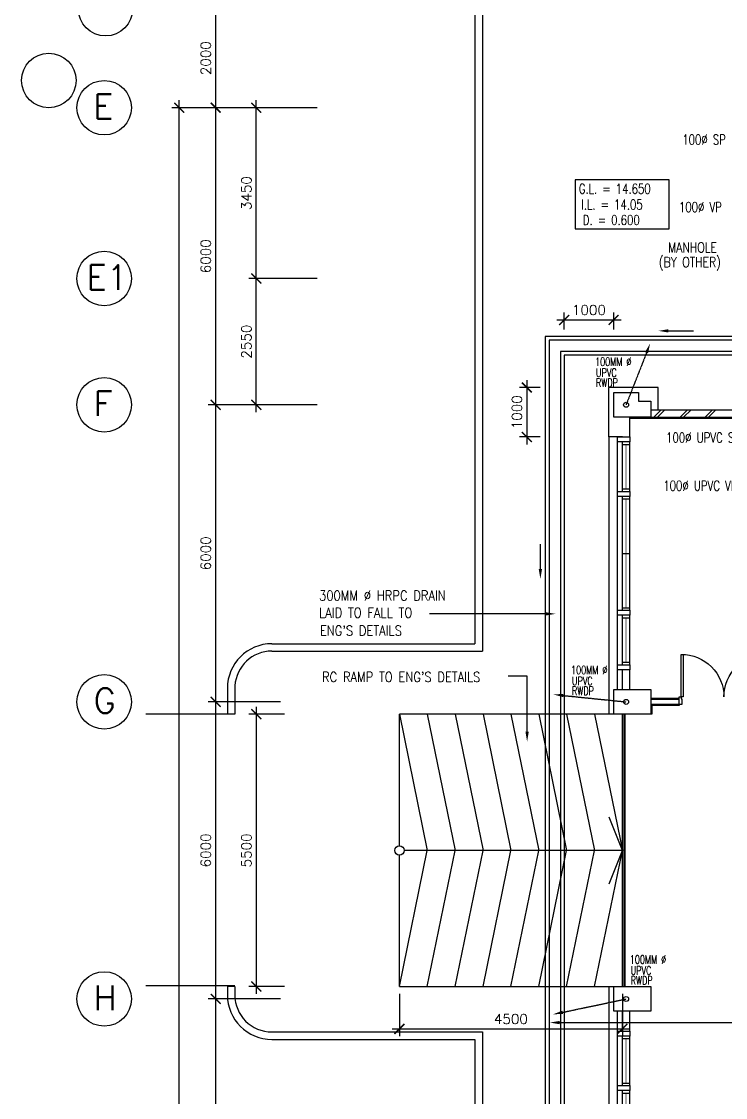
# Model space of a CAD drawing. Header units: feet. Extents: x 1407108 to 2957709, y -1501070 to -681589.
# Drawn here: x 1407512 to 1421724, y -804414 to -782683 of the extents above; entities that cross this region are included whole.
import ezdxf

# ---------------------------------------------------------------- set-up
doc = ezdxf.new("R2010")
doc.units = ezdxf.units.FT
doc.header["$LTSCALE"] = 13
doc.header["$MEASUREMENT"] = 0
doc.linetypes.add('HIDDEN', pattern=[0.375, 0.25, -0.125])
doc.layers.get('0').update_dxf_attribs({"linetype": 'CONTINUOUS'})
for name, color, linetype in [('-SP', 240, 'CONTINUOUS'), ('1-ROAD', 1, 'CONTINUOUS'), ('clad', 251, 'CONTINUOUS'), ('COL', 3, 'CONTINUOUS'), ('DIM', 7, 'CONTINUOUS'), ('DR', 7, 'CONTINUOUS'), ('DRAIN', 1, 'CONTINUOUS'), ('FURN', 1, 'CONTINUOUS'), ('GRID-T', 7, 'CONTINUOUS'), ('H', 1, 'CONTINUOUS'), ('LINE', 7, 'CONTINUOUS'), ('MH', 42, 'CONTINUOUS'), ('partition', 7, 'CONTINUOUS'), ('RWDP', 145, 'CONTINUOUS'), ('SP', 220, 'CONTINUOUS'), ('SPEC', 7, 'CONTINUOUS'), ('stair', 7, 'CONTINUOUS'), ('VP', 100, 'CONTINUOUS'), ('WALL', 2, 'CONTINUOUS'), ('WIN', 5, 'CONTINUOUS')]:
    doc.layers.add(name, color=color, linetype=linetype)
doc.styles.add('ROMANS', font='romans')
doc.styles.get("Standard").update_dxf_attribs({"font": 'ROMANS.SHX'})
doc.dimstyles.new('STANDARD$0', dxfattribs={"dimscale": 0, "dimtxt": 8, "dimasz": 6, "dimexe": 1, "dimexo": 1, "dimgap": 3, "dimtad": 1, "dimdec": 0, "dimlfac": -1, "dimrnd": 1, "dimzin": 0, "dimdsep": 46, "dimtxsty": 'Standard', "dimcen": 0, "dimclrd": 5, "dimclre": 250, "dimadec": 0, "dimazin": 0, "dimtfac": 1, "dimtdec": 4, "dimtofl": 0, "dimtmove": 0, "dimatfit": 3, "dimfxl": 1, "dimtolj": 1, "dimtzin": 0, "dimarcsym": 0})

# ---------------------------------------------------------------- blocks, each defined once
blk = doc.blocks.new('_ARCHTICK')
at = {"color": 0, "linetype": 'ByBlock', "const_width": 0.15}
blk.add_lwpolyline([(-0.5, -0.5), (0.5, 0.5)], dxfattribs=at)
blk = doc.blocks.new('*D138')
at = {"layer": 'DIM', "color": 7, "lineweight": -2, "transparency": 16777216}
for p, q in [((1412445, -784424), (1410545, -784424)), ((1410695, -838574), (1410695, -784274)), ((1412445, -838424), (1410545, -838424))]:
    blk.add_line(p, q, dxfattribs=at)
at = {"layer": 'DIM', "color": 7, "lineweight": -2, "transparency": 16777216, "xscale": 200, "yscale": 200, "zscale": 200}
for p, rotation in [((1410695, -784424), 90), ((1410695, -838424), 270)]:
    blk.add_blockref('_ARCHTICK', p, dxfattribs=dict(at, rotation=rotation))
at = {"layer": 'DIM', "color": 7, "transparency": 16777216, "insert": (1410495, -811424), "char_height": 200, "attachment_point": 5, "rotation": 90, "style": 'ROMANS'}
blk.add_mtext('\\A1;54000', dxfattribs=at)
blk = doc.blocks.new('*D144')
at = {"layer": 'DIM', "color": 7, "lineweight": -2, "transparency": 16777216}
for p, q in [((1411432, -808574), (1411432, -802274)), ((1412739, -802424), (1411282, -802424)), ((1412739, -808424), (1411282, -808424))]:
    blk.add_line(p, q, dxfattribs=at)
at = {"layer": 'DIM', "color": 7, "lineweight": -2, "transparency": 16777216, "xscale": 200, "yscale": 200, "zscale": 200}
for p, rotation in [((1411432, -802424), 90), ((1411432, -808424), 270)]:
    blk.add_blockref('_ARCHTICK', p, dxfattribs=dict(at, rotation=rotation))
at = {"layer": 'DIM', "color": 7, "transparency": 16777216, "insert": (1411232, -805424), "char_height": 200, "attachment_point": 5, "rotation": 90, "style": 'ROMANS'}
blk.add_mtext('\\A1;6000', dxfattribs=at)
blk = doc.blocks.new('*D145')
at = {"layer": 'DIM', "color": 7, "lineweight": -2, "transparency": 16777216}
for p, q in [((1412739, -796424), (1411282, -796424)), ((1411432, -802574), (1411432, -796274)), ((1412739, -802424), (1411282, -802424))]:
    blk.add_line(p, q, dxfattribs=at)
at = {"layer": 'DIM', "color": 7, "lineweight": -2, "transparency": 16777216, "xscale": 200, "yscale": 200, "zscale": 200}
for p, rotation in [((1411432, -796424), 90), ((1411432, -802424), 270)]:
    blk.add_blockref('_ARCHTICK', p, dxfattribs=dict(at, rotation=rotation))
at = {"layer": 'DIM', "color": 7, "transparency": 16777216, "insert": (1411232, -799424), "char_height": 200, "attachment_point": 5, "rotation": 90, "style": 'ROMANS'}
blk.add_mtext('\\A1;6000', dxfattribs=at)
blk = doc.blocks.new('*D146')
at = {"layer": 'DIM', "color": 7, "lineweight": -2, "transparency": 16777216}
for p, q in [((1411432, -796574), (1411432, -790274)), ((1412739, -790424), (1411282, -790424)), ((1412739, -796424), (1411282, -796424))]:
    blk.add_line(p, q, dxfattribs=at)
at = {"layer": 'DIM', "color": 7, "lineweight": -2, "transparency": 16777216, "xscale": 200, "yscale": 200, "zscale": 200}
for p, rotation in [((1411432, -790424), 90), ((1411432, -796424), 270)]:
    blk.add_blockref('_ARCHTICK', p, dxfattribs=dict(at, rotation=rotation))
at = {"layer": 'DIM', "color": 7, "transparency": 16777216, "insert": (1411232, -793424), "char_height": 200, "attachment_point": 5, "rotation": 90, "style": 'ROMANS'}
blk.add_mtext('\\A1;6000', dxfattribs=at)
blk = doc.blocks.new('*D147')
at = {"layer": 'DIM', "color": 7, "lineweight": -2, "transparency": 16777216}
for p, q in [((1412739, -784424), (1411282, -784424)), ((1411432, -790574), (1411432, -784274)), ((1412739, -790424), (1411282, -790424))]:
    blk.add_line(p, q, dxfattribs=at)
at = {"layer": 'DIM', "color": 7, "lineweight": -2, "transparency": 16777216, "xscale": 200, "yscale": 200, "zscale": 200}
for p, rotation in [((1411432, -784424), 90), ((1411432, -790424), 270)]:
    blk.add_blockref('_ARCHTICK', p, dxfattribs=dict(at, rotation=rotation))
at = {"layer": 'DIM', "color": 7, "transparency": 16777216, "insert": (1411232, -787424), "char_height": 200, "attachment_point": 5, "rotation": 90, "style": 'ROMANS'}
blk.add_mtext('\\A1;6000', dxfattribs=at)
blk = doc.blocks.new('*D149')
at = {"layer": 'DIM', "color": 7, "lineweight": -2, "transparency": 16777216}
for p, q in [((1412252, -790574), (1412252, -787724)), ((1413479, -787874), (1412102, -787874)), ((1413479, -790424), (1412102, -790424))]:
    blk.add_line(p, q, dxfattribs=at)
at = {"layer": 'DIM', "color": 7, "lineweight": -2, "transparency": 16777216, "xscale": 200, "yscale": 200, "zscale": 200}
for p, rotation in [((1412252, -787874), 90), ((1412252, -790424), 270)]:
    blk.add_blockref('_ARCHTICK', p, dxfattribs=dict(at, rotation=rotation))
at = {"layer": 'DIM', "color": 7, "transparency": 16777216, "insert": (1412052, -789149), "char_height": 200, "attachment_point": 5, "rotation": 90, "style": 'ROMANS'}
blk.add_mtext('\\A1;2550', dxfattribs=at)
blk = doc.blocks.new('*D150')
at = {"layer": 'DIM', "color": 7, "lineweight": -2, "transparency": 16777216}
for p, q in [((1413479, -784424), (1412102, -784424)), ((1412252, -788024), (1412252, -784274)), ((1413479, -787874), (1412102, -787874))]:
    blk.add_line(p, q, dxfattribs=at)
at = {"layer": 'DIM', "color": 7, "lineweight": -2, "transparency": 16777216, "xscale": 200, "yscale": 200, "zscale": 200}
for p, rotation in [((1412252, -784424), 90), ((1412252, -787874), 270)]:
    blk.add_blockref('_ARCHTICK', p, dxfattribs=dict(at, rotation=rotation))
at = {"layer": 'DIM', "color": 7, "transparency": 16777216, "insert": (1412052, -786149), "char_height": 200, "attachment_point": 5, "rotation": 90, "style": 'ROMANS'}
blk.add_mtext('\\A1;3450', dxfattribs=at)
blk = doc.blocks.new('*D154')
at = {"layer": 'DIM', "color": 7, "lineweight": -2, "transparency": 16777216}
for p, q in [((1418467, -788900), (1418467, -788560)), ((1419467, -788900), (1419467, -788560)), ((1418317, -788710), (1419617, -788710))]:
    blk.add_line(p, q, dxfattribs=at)
at = {"layer": 'DIM', "color": 7, "lineweight": -2, "transparency": 16777216, "xscale": 200, "yscale": 200, "zscale": 200, "rotation": 180}
blk.add_blockref('_ARCHTICK', (1418467, -788710), dxfattribs=at)
at = {"layer": 'DIM', "color": 7, "lineweight": -2, "transparency": 16777216, "xscale": 200, "yscale": 200, "zscale": 200}
blk.add_blockref('_ARCHTICK', (1419467, -788710), dxfattribs=at)
at = {"layer": 'DIM', "color": 7, "transparency": 16777216, "insert": (1418967, -788510), "char_height": 200, "attachment_point": 5, "style": 'ROMANS'}
blk.add_mtext('\\A1;1000', dxfattribs=at)
blk = doc.blocks.new('*D263')
at = {"layer": 'DIM', "color": 7, "lineweight": -2, "transparency": 16777216}
for p, q in [((1417982, -790074), (1417563, -790074)), ((1417713, -789924), (1417713, -791224)), ((1417982, -791074), (1417563, -791074))]:
    blk.add_line(p, q, dxfattribs=at)
at = {"layer": 'DIM', "color": 7, "lineweight": -2, "transparency": 16777216, "xscale": 200, "yscale": 200, "zscale": 200}
for p, rotation in [((1417713, -790074), 90), ((1417713, -791074), 270)]:
    blk.add_blockref('_ARCHTICK', p, dxfattribs=dict(at, rotation=rotation))
at = {"layer": 'DIM', "color": 7, "transparency": 16777216, "insert": (1417513, -790574), "char_height": 200, "attachment_point": 5, "rotation": 90, "style": 'ROMANS'}
blk.add_mtext('\\A1;1000', dxfattribs=at)
blk = doc.blocks.new('*D160')
at = {"layer": 'DIM', "color": 7, "lineweight": -2, "transparency": 16777216}
for p, q in [((1412252, -796524), (1412252, -802324)), ((1412820, -796674), (1412102, -796674)), ((1412820, -802174), (1412102, -802174))]:
    blk.add_line(p, q, dxfattribs=at)
at = {"layer": 'DIM', "color": 7, "lineweight": -2, "transparency": 16777216, "xscale": 200, "yscale": 200, "zscale": 200}
for p, rotation in [((1412252, -796674), 90), ((1412252, -802174), 270)]:
    blk.add_blockref('_ARCHTICK', p, dxfattribs=dict(at, rotation=rotation))
at = {"layer": 'DIM', "color": 7, "transparency": 16777216, "insert": (1412052, -799424), "char_height": 200, "attachment_point": 5, "rotation": 90, "style": 'ROMANS'}
blk.add_mtext('\\A1;5500', dxfattribs=at)
blk = doc.blocks.new('*D265')
at = {"layer": 'DIM', "color": 7, "lineweight": -2, "transparency": 16777216}
for p, q in [((1415142, -802324), (1415142, -803179)), ((1419642, -802324), (1419642, -803179)), ((1414992, -803029), (1419792, -803029))]:
    blk.add_line(p, q, dxfattribs=at)
at = {"layer": 'DIM', "color": 7, "lineweight": -2, "transparency": 16777216, "xscale": 200, "yscale": 200, "zscale": 200, "rotation": 180}
blk.add_blockref('_ARCHTICK', (1415142, -803029), dxfattribs=at)
at = {"layer": 'DIM', "color": 7, "lineweight": -2, "transparency": 16777216, "xscale": 200, "yscale": 200, "zscale": 200}
blk.add_blockref('_ARCHTICK', (1419642, -803029), dxfattribs=at)
at = {"layer": 'DIM', "color": 7, "transparency": 16777216, "insert": (1417392, -802829), "char_height": 200, "attachment_point": 5, "style": 'ROMANS'}
blk.add_mtext('\\A1;4500', dxfattribs=at)
blk = doc.blocks.new('*D287')
at = {"layer": 'DIM', "color": 7, "lineweight": -2, "transparency": 16777216}
for p, q in [((1411432, -784574), (1411432, -782274)), ((1412659, -782424), (1411282, -782424)), ((1412659, -784424), (1411282, -784424))]:
    blk.add_line(p, q, dxfattribs=at)
at = {"layer": 'DIM', "color": 7, "lineweight": -2, "transparency": 16777216, "xscale": 200, "yscale": 200, "zscale": 200}
for p, rotation in [((1411432, -782424), 90), ((1411432, -784424), 270)]:
    blk.add_blockref('_ARCHTICK', p, dxfattribs=dict(at, rotation=rotation))
at = {"layer": 'DIM', "color": 7, "transparency": 16777216, "insert": (1411232, -783424), "char_height": 200, "attachment_point": 5, "rotation": 90, "style": 'ROMANS'}
blk.add_mtext('\\A1;2000', dxfattribs=at)
blk = doc.blocks.new('DR-1800-B')
at = {"layer": 'DR'}
for p, q in [((-50, 0), (0, 0)), ((0, 0), (0, -150)), ((-1800, 0), (-1800, -150)), ((-1750, 0), (-1800, 0)), ((-1800, -150), (-1760, -150)), ((-1760, -150), (-1760, -110)), ((-1760, -110), (-1750, -110)), ((-1760, -150), (-1760, -1010)), ((-1720, -150), (-1760, -150)), ((-1750, -110), (-1750, 0)), ((-1720, -1009), (-1720, -150)), ((-80, -1009), (-80, -150)), ((-80, -150), (-40, -150)), ((-50, -110), (-50, 0)), ((-40, -110), (-50, -110)), ((-40, -150), (-40, -110)), ((-40, -150), (-40, -1010)), ((0, -150), (-40, -150))]:
    blk.add_line(p, q, dxfattribs=at)
for centre, start, end in [((-1760, -150), 270, 0), ((-40, -150), 180.0001, 270)]:
    blk.add_arc(centre, 860, start, end, dxfattribs=at)

msp = doc.modelspace()

# ---------------------------------------------------------------- linework, layer by layer
at = {"layer": '-SP', "color": 0}
msp.add_lwpolyline([(1418692, -786873.3), (1420588.9, -786873.3), (1420588.9, -785881.7), (1418692, -785881.7)], close=True, dxfattribs=at)
at = {"color": 0, "linetype": 'HIDDEN'}
for p, q in [((1419367.2, -791074.1), (1419367.2, -796674.1)), ((1419367.2, -802174.1), (1419367.2, -826674.1))]:
    msp.add_line(p, q, dxfattribs=at)
at = {"color": 0}
for p, q in [((1419542.2, -796174.1), (1419542.2, -791074.1)), ((1419542.2, -808174.1), (1419542.2, -802674.1))]:
    msp.add_line(p, q, dxfattribs=at)
at = {"layer": '1-ROAD', "color": 0}
for p, q in [((1416667.2, -762749.1), (1416667.2, -795249.1)), ((1416817.2, -762599.1), (1416817.2, -795399.1)), ((1412567.2, -795249.1), (1416667.2, -795249.1)), ((1412567.2, -795399.1), (1416817.2, -795399.1)), ((1411667.2, -796149.1), (1411667.2, -796674.1)), ((1411818.8, -796099.1), (1411818.8, -796674.1)), ((1411817.2, -796674.1), (1410020.6, -796674.1)), ((1411817.2, -802161.6), (1410020.6, -802161.6)), ((1411815.5, -802174.1), (1411665.5, -802174.1)), ((1411667.2, -802174.1), (1411667.2, -802341.5)), ((1411817.2, -802174.1), (1411817.2, -802341.5)), ((1412567.2, -803091.5), (1416817.2, -803091.5)), ((1416817.2, -803091.5), (1416817.2, -825891.5)), ((1412567.2, -803241.5), (1416667.2, -803241.5)), ((1416667.2, -803241.5), (1416667.2, -825741.5))]:
    msp.add_line(p, q, dxfattribs=at)
for centre, radius, start, end in [((1412567.2, -796149.1), 900, 90, 180), ((1412567.2, -796149.1), 750, 90, 176.17745), ((1412567.2, -802341.5), 900, 180, 270), ((1412567.2, -802341.5), 750, 180, 270)]:
    msp.add_arc(centre, radius, start, end, dxfattribs=at)
at = {"layer": 'clad', "color": 0}
for p, q in [((1415142.2, -796674.1), (1415704.7, -799424.1)), ((1415704.7, -796674.1), (1416267.2, -799424.1)), ((1416267.2, -796674.1), (1416829.7, -799424.1)), ((1416829.7, -796674.1), (1417392.2, -799424.1)), ((1417392.2, -796674.1), (1417954.7, -799424.1)), ((1417954.7, -796674.1), (1418517.2, -799424.1)), ((1418517.2, -796674.1), (1419079.7, -799424.1)), ((1419079.7, -796674.1), (1419642.2, -799424.1)), ((1415142.2, -802174.1), (1415704.7, -799424.1)), ((1415704.7, -802174.1), (1416267.2, -799424.1)), ((1416267.2, -802174.1), (1416829.7, -799424.1)), ((1416829.7, -802174.1), (1417392.2, -799424.1)), ((1417392.2, -802174.1), (1417954.7, -799424.1)), ((1417954.7, -802174.1), (1418517.2, -799424.1)), ((1418517.2, -802174.1), (1419079.7, -799424.1)), ((1419079.7, -802174.1), (1419642.2, -799424.1))]:
    msp.add_line(p, q, dxfattribs=at)
at = {"layer": 'COL', "color": 0}
for points in [[(1419467.2, -790174.1), (1419967.2, -790174.1), (1419967.2, -790349.1), (1420217.2, -790349.1), (1420217.2, -790674.1), (1419467.2, -790674.1)], [(1419467.2, -796174.1), (1420217.2, -796174.1), (1420217.2, -796674.1), (1419467.2, -796674.1)], [(1419467.2, -802174.1), (1420217.2, -802174.1), (1420217.2, -802674.1), (1419467.2, -802674.1)]]:
    msp.add_lwpolyline(points, close=True, dxfattribs=at)
at = {"layer": 'DRAIN', "color": 0}
for p, q in [((1418087.2, -789044.1), (1418087.2, -796674.1)), ((1423087.2, -789044.1), (1418087.2, -789044.1)), ((1418162.2, -789119.1), (1418162.2, -796674.1)), ((1423162.2, -789119.1), (1418162.2, -789119.1)), ((1418392.2, -789349.1), (1418392.2, -796674.1)), ((1423392.2, -789349.1), (1418392.2, -789349.1)), ((1423467.2, -789424.1), (1418467.2, -789424.1)), ((1418467.2, -789424.1), (1418467.2, -796674.1)), ((1418087.2, -802174.1), (1418087.2, -826674.1)), ((1418162.2, -802174.1), (1418162.2, -826674.1)), ((1418392.2, -802174.1), (1418392.2, -826674.1)), ((1418467.2, -802174.1), (1418467.2, -826674.1))]:
    msp.add_line(p, q, dxfattribs=at)
at = {"layer": 'DRAIN', "color": 0, "linetype": 'HIDDEN'}
for p, q in [((1418086.8, -796674.1), (1418086.8, -802174.1)), ((1418161.8, -796674.1), (1418161.8, -802174.1)), ((1418391.8, -796674.1), (1418391.8, -802174.1)), ((1418466.8, -796674.1), (1418466.8, -802174.1))]:
    msp.add_line(p, q, dxfattribs=at)
at = {"layer": 'DRAIN', "color": 0}
for points in [[(1420572.6, -788930.7), (1421076.1, -788930.7)], [(1417987.2, -793740.7), (1417987.2, -793237.1)]]:
    msp.add_lwpolyline(points, dxfattribs=at)
for points in [[(1420572.6, -788964), (1420372.6, -788930.7), (1420572.6, -788897.4)], [(1418020.5, -793740.7), (1417987.2, -793940.7), (1417953.8, -793740.7)]]:
    msp.add_solid(points, dxfattribs=at)
at = {"layer": 'FURN', "color": 0, "linetype": 'Continuous'}
for p, q in [((1419792.2, -790694.1), (1429397.2, -790694.1)), ((1420792.2, -796354.1), (1420217.2, -796354.1)), ((1420792.2, -796374.1), (1420792.2, -796354.1)), ((1420792.2, -796494.1), (1420237.2, -796494.1)), ((1420237.2, -796494.1), (1420237.2, -796674.1)), ((1420792.2, -796474.1), (1420792.2, -796494.1)), ((1420237.2, -796674.1), (1420217.2, -796674.1))]:
    msp.add_line(p, q, dxfattribs=at)
at = {"layer": 'GRID-T', "color": 0}
for centre in [(1409208.1, -782424.1), (1408061.7, -783874.1), (1409180.5, -784424.1), (1409180.5, -787874.1), (1409180.5, -790424.1), (1409180.5, -796424.1), (1409180.5, -802424.1)]:
    msp.add_circle(centre, 550, dxfattribs=at)
at = {"layer": 'H', "color": 0}
for p, q in [((1420279, -790674.1), (1420429, -790524.1)), ((1420349.7, -790674.1), (1420499.7, -790524.1)), ((1420808.5, -790674.1), (1420958.5, -790524.1)), ((1420879.2, -790674.1), (1421029.2, -790524.1)), ((1421311.4, -790674.1), (1421461.4, -790524.1)), ((1421382.1, -790674.1), (1421532.1, -790524.1))]:
    msp.add_line(p, q, dxfattribs=at)
at = {"layer": 'LINE', "color": 0, "linetype": 'Continuous'}
for p, q in [((1418091.4, -794646.8), (1415745.8, -794646.8)), ((1417719.2, -795907.3), (1417333.9, -795907.3)), ((1417719.2, -797026.1), (1417719.2, -795907.3))]:
    msp.add_line(p, q, dxfattribs=at)
at = {"layer": 'LINE', "color": 0, "linetype": 'HIDDEN', "const_width": 50}
msp.add_lwpolyline([(1419684.9, -796674.1), (1419684.9, -802174.1)], dxfattribs=at)
at = {"layer": 'LINE', "color": 0, "linetype": 'Continuous'}
for points in [[(1418091.4, -794613.5), (1418091.4, -794680.2), (1418291.4, -794646.8)], [(1417752.6, -797026.1), (1417685.9, -797026.1), (1417719.2, -797226.1)]]:
    msp.add_solid(points, dxfattribs=at)
at = {"layer": 'partition', "color": 0}
for p, q in [((1420792.2, -796374.1), (1420217.2, -796374.1)), ((1420792.2, -796374.1), (1420217.2, -796374.1)), ((1420792.2, -796474.1), (1420217.2, -796474.1))]:
    msp.add_line(p, q, dxfattribs=at)
at = {"layer": 'RWDP', "color": 0, "linetype": 'HIDDEN'}
for p, q in [((1420129.9, -789373.2), (1419717.2, -790424.1)), ((1418451, -796295.2), (1419717.2, -796424.1)), ((1418437.7, -802693.8), (1419717.2, -802424.1)), ((1418378.2, -802901), (1424310, -802901))]:
    msp.add_line(p, q, dxfattribs=at)
at = {"layer": 'RWDP', "color": 0}
for centre in [(1419717.2, -790424.1), (1419717.2, -796424.1), (1419717.2, -802424.1)]:
    msp.add_circle(centre, 50, dxfattribs=at)
at = {"layer": 'RWDP', "color": 0, "linetype": 'HIDDEN'}
for points in [[(1420098.9, -789361), (1420160.9, -789385.3), (1420203, -789187)], [(1418447.6, -796328.4), (1418454.3, -796262.1), (1418252, -796275)], [(1418444.6, -802726.4), (1418430.8, -802661.1), (1418242, -802735)]]:
    msp.add_solid(points, dxfattribs=at)
at = {"layer": 'RWDP', "color": 0}
msp.add_solid([(1418378.2, -802934.3), (1418378.2, -802867.7), (1418178.2, -802901)], dxfattribs=at)
at = {"layer": 'stair', "color": 0, "linetype": 'Continuous'}
msp.add_lwpolyline([(1419372.7, -800098.2), (1419642.2, -799424.1), (1419372.7, -798750)], dxfattribs=at)
msp.add_circle((1415142.2, -799424.1), 93.8, dxfattribs=at)
at = {"layer": 'WALL', "color": 0}
for p, q in [((1420367.2, -790074.1), (1419367.2, -790074.1)), ((1419367.2, -791074.1), (1419367.2, -790074.1)), ((1420367.2, -790524.1), (1420367.2, -790074.1)), ((1420217.2, -790524.1), (1424417.2, -790524.1)), ((1419792.2, -791074.1), (1419792.2, -790674.1)), ((1420217.2, -790674.1), (1424417.2, -790674.1)), ((1419642.2, -791074.1), (1419367.2, -791074.1)), ((1419642.2, -796174.1), (1419642.2, -795774.1)), ((1419792.2, -796174.1), (1419792.2, -795774.1)), ((1419642.2, -796674.1), (1415142.2, -796674.1)), ((1415142.2, -799330.4), (1415142.2, -796674.1)), ((1419642.2, -802174.1), (1419642.2, -796674.1)), ((1419642.2, -799424.1), (1415235.9, -799424.1)), ((1415142.2, -802174.1), (1415142.2, -799517.9)), ((1415142.2, -802174.1), (1419642.2, -802174.1)), ((1419642.2, -803074.1), (1419642.2, -802674.1)), ((1419792.2, -803074.1), (1419792.2, -802674.1))]:
    msp.add_line(p, q, dxfattribs=at)
for points in [[(1419542.2, -791074.1), (1419792.2, -791074.1), (1419792.2, -791174.1), (1419542.2, -791174.1)], [(1419542.2, -792174.1), (1419792.2, -792174.1), (1419792.2, -792274.1), (1419542.2, -792274.1)], [(1419542.2, -794574.1), (1419792.2, -794574.1), (1419792.2, -794674.1), (1419542.2, -794674.1)], [(1419542.2, -795674.1), (1419792.2, -795674.1), (1419792.2, -795774.1), (1419542.2, -795774.1)], [(1419542.2, -803074.1), (1419792.2, -803074.1), (1419792.2, -803174.1), (1419542.2, -803174.1)], [(1419542.2, -804174.1), (1419792.2, -804174.1), (1419792.2, -804274.1), (1419542.2, -804274.1)]]:
    msp.add_lwpolyline(points, close=True, dxfattribs=at)
at = {"layer": 'WIN', "color": 0}
for p, q in [((1419642.2, -792174.1), (1419642.2, -791174.1)), ((1419642.2, -791224.1), (1419792.2, -791224.1)), ((1419792.2, -792174.1), (1419792.2, -791174.1)), ((1419642.2, -792124.1), (1419792.2, -792124.1)), ((1419642.2, -794574.1), (1419642.2, -792274.1)), ((1419792.2, -794574.1), (1419792.2, -792274.1)), ((1419642.2, -792324.1), (1419792.2, -792324.1)), ((1419642.2, -793424.1), (1419792.2, -793424.1)), ((1419642.2, -794524.1), (1419792.2, -794524.1)), ((1419642.2, -795674.1), (1419642.2, -794674.1)), ((1419792.2, -795674.1), (1419792.2, -794674.1)), ((1419642.2, -794724.1), (1419792.2, -794724.1)), ((1419642.2, -795624.1), (1419792.2, -795624.1)), ((1419642.2, -804174.1), (1419642.2, -803174.1)), ((1419792.2, -804174.1), (1419792.2, -803174.1)), ((1419642.2, -803224.1), (1419792.2, -803224.1)), ((1419642.2, -804124.1), (1419792.2, -804124.1)), ((1419642.2, -806574.1), (1419642.2, -804274.1)), ((1419642.2, -804324.1), (1419792.2, -804324.1)), ((1419792.2, -806574.1), (1419792.2, -804274.1))]:
    msp.add_line(p, q, dxfattribs=at)
at = {"layer": 'WIN', "color": 0, "const_width": 10, "flags": 128}
for points in [[(1419717.2, -792124.1), (1419717.2, -791224.1)], [(1419717.2, -794524.1), (1419717.2, -792324.1)], [(1419717.2, -794724.1), (1419717.2, -795624.1)], [(1419717.2, -804124.1), (1419717.2, -803224.1)], [(1419717.2, -806524.1), (1419717.2, -804324.1)]]:
    msp.add_lwpolyline(points, dxfattribs=at)

# ---------------------------------------------------------------- block references
at = {"layer": 'WALL', "color": 0, "xscale": -1, "rotation": 180.0000000133402}
msp.add_blockref('DR-1800-B', (1422592.2, -796474.1), dxfattribs=at)

# ---------------------------------------------------------------- texts
at = {"layer": '-SP', "color": 0, "style": 'ROMANS', "width": 0.75}
for s, p in [('G.L. = 14.650', (1418762.5, -786161.9)), ('I.L. = 14.05 ', (1418812.4, -786479.3)), ('D. = 0.600', (1418843.6, -786792.5))]:
    msp.add_text(s, height=200, dxfattribs=at).set_placement(p)
at = {"layer": 'GRID-T', "color": 0, "style": 'ROMANS'}
for s, p in [('E', (1408957.9, -784649.9)), ('E1', (1408823, -788099.9)), ('F', (1408965.3, -790649.9)), ('G', (1408965.3, -796649.9)), ('H', (1408965.3, -802649.9))]:
    msp.add_text(s, height=500, dxfattribs=at).set_placement(p)
at = {"layer": 'MH', "color": 0, "style": 'ROMANS', "width": 0.8}
for s, p in [('MANHOLE ', (1420565.7, -787346.8)), ('(BY OTHER)', (1420378.4, -787642.9))]:
    msp.add_text(s, height=200, dxfattribs=at).set_placement(p)
at = {"layer": 'RWDP', "color": 0, "style": 'ROMANS', "width": 0.7}
for s, p in [('100MM %%c', (1419091.8, -789639.6)), ('UPVC ', (1419109.8, -789861.6)), ('RWDP', (1419109.8, -790060.6)), ('100MM %%c', (1418606.8, -795864.6)), ('UPVC ', (1418624.8, -796086.6)), ('RWDP', (1418624.8, -796285.6)), ('100MM %%c', (1419792.8, -801712.6)), ('UPVC ', (1419810.8, -801934.6)), ('RWDP', (1419810.8, -802133.6))]:
    msp.add_text(s, height=170, dxfattribs=at).set_placement(p)
at = {"layer": 'SP', "color": 0, "style": 'ROMANS', "width": 0.75}
for s, p in [('100%%c SP ', (1420850.8, -785167.4)), ('100%%c UPVC SWP DROPPER', (1420525.3, -791185.8))]:
    msp.add_text(s, height=200, dxfattribs=at).set_placement(p)
at = {"layer": 'SPEC', "color": 0, "style": 'ROMANS', "width": 0.85}
for s, p in [('300MM %%c HRPC DRAIN ', (1413519.7, -794376.8)), ('LAID TO FALL TO', (1413519.7, -794724.8)), ("ENG'S DETAILS", (1413536.1, -795084.8)), ("RC RAMP TO ENG'S DETAILS", (1413578, -796020.3))]:
    msp.add_text(s, height=200, dxfattribs=at).set_placement(p)
at = {"layer": 'VP', "color": 0, "style": 'ROMANS', "width": 0.75}
for s, p in [('100%%c VP', (1420784.7, -786531.2)), ('100%%c UPVC VP RISER', (1420469, -792158.5))]:
    msp.add_text(s, height=200, dxfattribs=at).set_placement(p)

# ---------------------------------------------------------------- dimensions: what is measured, and where the dimension line sits
at = {"layer": 'DIM', "color": 0}
for p1, p2, distance, picture, middle in [((1412809.3, -784424.1), (1412809.3, -782424.1), 1377.6, '*D287', (1411231.7, -783424.1)), ((1412594.6, -838424.1), (1412594.6, -784424.1), 1899.4, '*D138', (1410495.1, -811424.1)), ((1413629.2, -787874.1), (1413629.2, -784424.1), 1377.6, '*D150', (1412051.6, -786149.1)), ((1413629.2, -790424.1), (1413629.2, -787874.1), 1377.6, '*D149', (1412051.6, -789149.1))]:
    dim = msp.add_aligned_dim(p1=p1, p2=p2, distance=distance, dimstyle='STANDARD$0', override={"dimscale": 100, "dimtxt": 2, "dimasz": 2, "dimexe": 1.5, "dimexo": 1.5, "dimgap": 1, "dimtxsty": 'ROMANS', "dimblk": 'ARCHTICK', "dimdle": 1.5, "dimclrd": 7, "dimclre": 7, "dimclrt": 7, "dimtdec": 0, "dimtmove": 2}, dxfattribs=at)
    dim.commit()
    dim.dimension.update_dxf_attribs({"geometry": picture, "text_midpoint": middle})
for base, p1, p2, angle, picture, middle in [((1411431.7, -784424.1), (1412888.9, -790424.1), (1412888.9, -784424.1), 270, '*D147', (1411231.7, -787424.1)), ((1417713, -791074.1), (1418132.3, -790074.1), (1418132.3, -791074.1), 90, '*D263', (1417513, -790574.1)), ((1411431.7, -790424.1), (1412888.9, -796424.1), (1412888.9, -790424.1), 270, '*D146', (1411231.7, -793424.1)), ((1411431.7, -796424.1), (1412888.9, -802424.1), (1412888.9, -796424.1), 270, '*D145', (1411231.7, -799424.1)), ((1412251.6, -802174.1), (1412969.7, -796674.1), (1412969.7, -802174.1), 90, '*D160', (1412051.6, -799424.1)), ((1411431.7, -802424.1), (1412888.9, -808424.1), (1412888.9, -802424.1), 270, '*D144', (1411231.7, -805424.1))]:
    dim = msp.add_linear_dim(base=base, p1=p1, p2=p2, angle=angle, dimstyle='STANDARD$0', override={"dimscale": 100, "dimtxt": 2, "dimasz": 2, "dimexe": 1.5, "dimexo": 1.5, "dimgap": 1, "dimtxsty": 'ROMANS', "dimblk": 'ARCHTICK', "dimdle": 1.5, "dimclrd": 7, "dimclre": 7, "dimclrt": 7, "dimtdec": 0, "dimtmove": 2}, dxfattribs=at)
    dim.commit()
    dim.dimension.update_dxf_attribs({"geometry": picture, "text_midpoint": middle})
for base, p1, p2, picture, middle in [((1419467.2, -788710), (1418467.2, -789049.7), (1419467.2, -789049.7), '*D154', (1418967.2, -788510)), ((1419642.2, -803028.9), (1415142.2, -802174.1), (1419642.2, -802174.1), '*D265', (1417392.2, -802828.9))]:
    dim = msp.add_linear_dim(base=base, p1=p1, p2=p2, dimstyle='STANDARD$0', override={"dimscale": 100, "dimtxt": 2, "dimasz": 2, "dimexe": 1.5, "dimexo": 1.5, "dimgap": 1, "dimtxsty": 'ROMANS', "dimblk": 'ARCHTICK', "dimdle": 1.5, "dimclrd": 7, "dimclre": 7, "dimclrt": 7, "dimtdec": 0, "dimtmove": 2}, dxfattribs=at)
    dim.commit()
    dim.dimension.update_dxf_attribs({"geometry": picture, "text_midpoint": middle})

doc.saveas('drawing.dxf')
